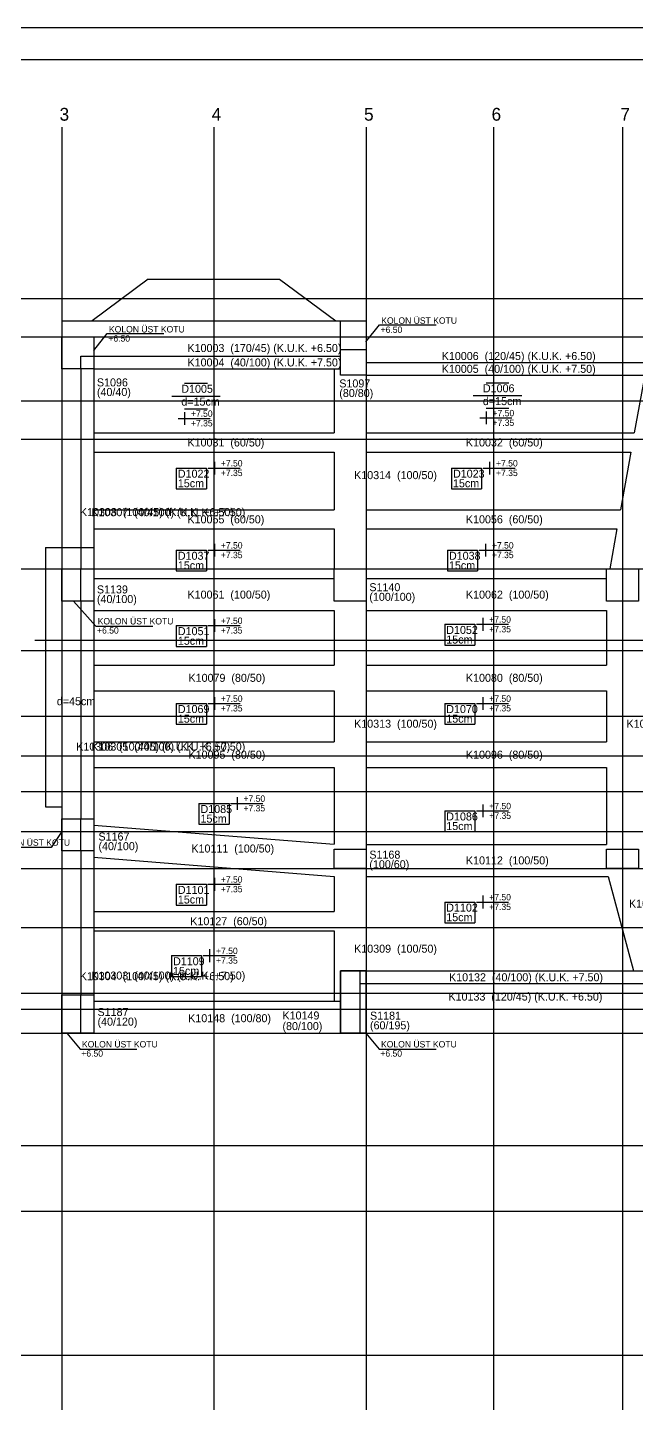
# Model space of a CAD drawing. Header units: millimetres. Extents: x -471670 to -452584, y -75378 to -66578.
# Drawn here: x -469058 to -467158, y -70875 to -66578 of the extents above; entities that cross this region are included whole.
import ezdxf

# ---------------------------------------------------------------- set-up
doc = ezdxf.new("R2010")
doc.units = ezdxf.units.MM
for name, color, linetype in [('KM Aks', 7, 'Continuous'), ('KM Döşeme Markası', 7, 'Continuous'), ('KM Kesit Simge', 7, 'Continuous'), ('KM Kiriş', 7, 'Continuous'), ('KM Kiriş Markası', 7, 'Continuous'), ('KM Kolon', 7, 'Continuous'), ('KM Kolon Markası', 7, 'Continuous'), ('LGP-SLAB2', 7, 'Continuous'), ('REBAR_DET2', 7, 'Continuous'), ('REBAR_DET3', 7, 'Continuous'), ('TABLO', 7, 'Continuous'), ('VM Aks Markası', 7, 'Continuous'), ('VM Kolon İzi', 7, 'Continuous')]:
    doc.layers.add(name, color=color, linetype=linetype)

msp = doc.modelspace()

# ---------------------------------------------------------------- linework, layer by layer
at = {"layer": 'KM Aks'}
for p, q in [((-468951.6, -66888.6), (-468951.6, -74043.9)), ((-468476.6, -66888.6), (-468476.6, -74043.9)), ((-468001.6, -66888.6), (-468001.6, -74043.9)), ((-467604.1, -66888.6), (-467604.1, -74043.9)), ((-467201.6, -66888.6), (-467201.6, -74043.9)), ((-469386.6, -67423.6), (-455515.4, -67423.6)), ((-469386.6, -67543.6), (-455515.4, -67543.6)), ((-469386.6, -67743.6), (-455515.4, -67743.6)), ((-469386.6, -67863.6), (-455515.4, -67863.6)), ((-469386.6, -68268.6), (-455515.4, -68268.6)), ((-469386.6, -68523.6), (-455515.4, -68523.6)), ((-469386.6, -68728.6), (-455515.4, -68728.6)), ((-469386.6, -68852.6), (-455515.4, -68852.6)), ((-469386.6, -68963.6), (-455515.4, -68963.6)), ((-469386.6, -69088.6), (-455515.4, -69088.6)), ((-469386.6, -69203.6), (-455515.4, -69203.6)), ((-469386.6, -69388.6), (-455515.4, -69388.6)), ((-469386.6, -69593.6), (-455515.4, -69593.6)), ((-469386.6, -69643.6), (-455515.4, -69643.6)), ((-469386.6, -69718.6), (-455515.4, -69718.6)), ((-469386.6, -70068.6), (-455515.4, -70068.6)), ((-469386.6, -70273.6), (-455515.4, -70273.6)), ((-469386.6, -70723.6), (-455515.4, -70723.6))]:
    msp.add_line(p, q, dxfattribs=at)
at = {"layer": 'KM Kesit Simge'}
msp.add_line((-469035.7, -68491.3), (-455948, -68491.3), dxfattribs=at)
at = {"layer": 'KM Kiriş'}
for p, q in [((-468681.7, -67363.5), (-468856.7, -67493.5)), ((-468681.7, -67363.5), (-468271.7, -67363.5)), ((-468271.7, -67363.5), (-468096.7, -67493.5)), ((-468951.7, -67493.5), (-468001.7, -67493.5)), ((-468951.7, -67493.5), (-468951.7, -68398.5)), ((-468001.7, -67493.5), (-468001.7, -67543.5)), ((-468001.6, -67543.5), (-467009.2, -67543.5)), ((-468851.6, -67603.5), (-468081.6, -67603.5)), ((-468001.6, -67623.5), (-467131.7, -67623.5)), ((-468891.7, -67643.5), (-468891.7, -68143.5)), ((-468851.7, -67643.6), (-468851.7, -67903.5)), ((-468851.7, -67663.5), (-468851.6, -68268.6)), ((-468851.6, -67643.5), (-468081.6, -67643.5)), ((-468101.7, -67643.5), (-468101.7, -67843.5)), ((-468001.7, -67663.6), (-468001.7, -67843.5)), ((-468001.6, -67663.5), (-467131.7, -67663.5)), ((-468001.6, -67663.5), (-467132.5, -67663.5)), ((-467132.5, -67663.5), (-467165, -67843.5)), ((-468851.7, -67843.5), (-468101.7, -67843.5)), ((-468851.7, -67843.5), (-468851.7, -68143.5)), ((-468001.7, -67843.5), (-467165, -67843.5)), ((-468851.7, -67903.5), (-468101.7, -67903.5)), ((-468101.7, -67903.5), (-468101.7, -68083.5)), ((-468001.7, -67903.5), (-467175.8, -67903.5)), ((-468001.7, -67903.5), (-468001.7, -68083.5)), ((-467175.8, -67903.5), (-467208.3, -68083.5)), ((-468891.7, -68083.5), (-468891.6, -68268.6)), ((-468851.7, -68083.5), (-468101.7, -68083.5)), ((-468001.7, -68083.5), (-467208.3, -68083.5)), ((-468851.7, -68143.5), (-468101.7, -68143.5)), ((-468851.7, -68143.5), (-468851.6, -68268.6)), ((-468101.7, -68143.5), (-468101.6, -68268.6)), ((-468001.7, -68143.5), (-467219.1, -68143.5)), ((-468001.7, -68143.5), (-468001.6, -68268.6)), ((-467219.1, -68143.5), (-467241.7, -68268.6)), ((-469001.7, -68201), (-469001.7, -69011.1)), ((-469001.7, -68201), (-468851.7, -68201)), ((-468851.6, -68298.5), (-468101.6, -68298.5)), ((-468001.6, -68298.5), (-467251.7, -68298.5)), ((-468951.7, -68328.6), (-468951.7, -69160.7)), ((-468891.6, -68368.6), (-468891.7, -68648.6)), ((-468851.7, -68368.6), (-468851.7, -68648.6)), ((-468851.7, -68398.5), (-468101.7, -68398.5)), ((-468851.7, -68398.5), (-468851.6, -69048.7)), ((-468101.7, -68398.5), (-468101.7, -68568.5)), ((-468001.7, -68398.5), (-467251.7, -68398.5)), ((-468001.7, -68398.5), (-468001.7, -68568.5)), ((-467251.7, -68398.5), (-467251.7, -68568.5)), ((-468891.7, -68568.5), (-468891.7, -68888.5)), ((-468851.7, -68568.5), (-468101.7, -68568.5)), ((-468851.7, -68568.5), (-468851.7, -68888.5)), ((-468001.7, -68568.5), (-467251.7, -68568.5)), ((-468851.7, -68648.6), (-468101.7, -68648.6)), ((-468101.7, -68648.6), (-468101.7, -68808.5)), ((-468001.7, -68648.6), (-467251.7, -68648.6)), ((-468001.7, -68648.6), (-468001.7, -68808.5)), ((-467251.7, -68648.6), (-467251.7, -68808.5)), ((-468891.7, -68808.5), (-468891.6, -69048.7)), ((-468851.7, -68808.5), (-468101.7, -68808.5)), ((-468851.7, -68808.5), (-468851.6, -69048.7)), ((-468001.7, -68808.5), (-467251.7, -68808.5)), ((-468851.7, -68888.5), (-468101.7, -68888.5)), ((-468101.7, -68888.5), (-468101.7, -69128.3)), ((-468001.7, -68888.5), (-467251.7, -68888.5)), ((-468001.7, -68888.5), (-468001.7, -69128.6)), ((-467251.7, -68888.5), (-467251.7, -69128.6)), ((-469001.7, -69011.1), (-468951.6, -69011.1)), ((-468851.6, -69068.4), (-468101.7, -69128.3)), ((-468001.7, -69128.6), (-467251.7, -69128.6)), ((-468951.7, -69148.6), (-468951.7, -69718.6)), ((-468891.6, -69148.7), (-468891.7, -69398.6)), ((-468851.7, -69148.7), (-468851.7, -69398.6)), ((-468851.7, -69168.7), (-468101.7, -69228.6)), ((-468851.7, -69168.7), (-468851.6, -69598.6)), ((-468101.7, -69228.6), (-468101.7, -69338.6)), ((-468001.7, -69228.6), (-467246.7, -69228.6)), ((-468001.7, -69228.6), (-468001.7, -69523.6)), ((-467246.7, -69228.6), (-467167.5, -69523.6)), ((-468891.7, -69338.6), (-468891.6, -69598.6)), ((-468851.7, -69338.6), (-468101.7, -69338.6)), ((-468851.7, -69338.6), (-468851.6, -69598.6)), ((-468851.7, -69398.6), (-468101.7, -69398.6)), ((-468101.7, -69398.6), (-468101.7, -69618.6)), ((-468021.8, -69523.6), (-467121.7, -69523.6)), ((-468001.7, -69523.6), (-467167.5, -69523.6)), ((-468021.8, -69563.6), (-467121.7, -69563.6)), ((-468851.6, -69618.6), (-468081.8, -69618.6)), ((-468021.8, -69643.6), (-467081.7, -69643.6)), ((-468951.7, -69718.6), (-468891.7, -69718.6)), ((-468851.6, -69718.6), (-468081.8, -69718.6)), ((-468101.7, -69718.6), (-468081.8, -69718.6))]:
    msp.add_line(p, q, dxfattribs=at)
at = {"layer": 'KM Kolon'}
for points in [[(-468081.7, -67493.5), (-468001.7, -67493.5), (-468001.7, -67663.5), (-468081.7, -67663.5)], [(-468951.7, -67543.5), (-468851.7, -67543.5), (-468851.7, -67643.5), (-468951.7, -67643.5)], [(-468081.7, -67583.5), (-468001.7, -67583.5), (-468001.7, -67663.5), (-468081.7, -67663.5)], [(-468891.7, -67603.5), (-468851.7, -67603.5), (-468851.7, -67643.5), (-468891.7, -67643.5)], [(-468951.7, -68268.6), (-468851.7, -68268.6), (-468851.7, -68368.6), (-468951.7, -68368.6)], [(-468891.7, -68268.6), (-468851.7, -68268.6), (-468851.7, -68368.6), (-468891.7, -68368.6)], [(-468101.7, -68268.6), (-468001.7, -68268.6), (-468001.7, -68368.6), (-468101.7, -68368.6)], [(-467251.7, -68268.6), (-467151.7, -68268.6), (-467151.7, -68368.6), (-467251.7, -68368.6)], [(-468951.7, -69048.6), (-468851.7, -69048.6), (-468851.7, -69148.6), (-468951.7, -69148.6)], [(-468891.7, -69048.6), (-468851.7, -69048.6), (-468851.7, -69148.6), (-468891.7, -69148.6)], [(-468101.7, -69143.6), (-468001.7, -69143.6), (-468001.7, -69203.6), (-468101.7, -69203.6)], [(-467251.7, -69143.6), (-467151.7, -69143.6), (-467151.7, -69203.6), (-467251.7, -69203.6)], [(-468081.7, -69523.6), (-468021.7, -69523.6), (-468021.7, -69718.6), (-468081.7, -69718.6)], [(-468081.7, -69523.6), (-468001.7, -69523.6), (-468001.7, -69718.6), (-468081.7, -69718.6)], [(-468081.7, -69523.6), (-468081.7, -69718.6), (-468001.7, -69718.6), (-468001.7, -69563.6), (-468001.7, -69563.6), (-468001.7, -69523.6)], [(-468951.7, -69598.6), (-468851.7, -69598.6), (-468851.7, -69718.6), (-468951.7, -69718.6)], [(-468891.7, -69598.6), (-468851.7, -69598.6), (-468851.7, -69718.6), (-468891.7, -69718.6)]]:
    msp.add_lwpolyline(points, close=True, dxfattribs=at)
at = {"layer": 'LGP-SLAB2'}
for p, q in [((-468568.4, -67688.4), (-468496.9, -67688.4)), ((-467627.4, -67686.8), (-467556, -67686.8)), ((-468608.4, -67728.4), (-468456.9, -67728.4)), ((-467667.4, -67726.8), (-467516, -67726.8)), ((-468588.4, -67798.4), (-468488.4, -67798.4)), ((-468568.4, -67768.4), (-468496.9, -67768.4)), ((-468568.4, -67778.4), (-468568.4, -67818.4)), ((-467647.4, -67796.8), (-467547.4, -67796.8)), ((-467627.4, -67766.8), (-467556, -67766.8)), ((-467627.4, -67776.8), (-467627.4, -67816.8)), ((-468594.2, -67953.5), (-468500, -67953.5)), ((-468594.2, -67953.5), (-468594.2, -68018.5)), ((-468500, -67953.5), (-468500, -68018.5)), ((-467735.7, -67953.5), (-467641.5, -67953.5)), ((-467735.7, -67953.5), (-467735.7, -68018.5)), ((-467641.5, -67953.5), (-467641.5, -68018.5)), ((-468594.2, -68018.5), (-468500, -68018.5)), ((-467735.7, -68018.5), (-467641.5, -68018.5)), ((-468594.2, -68209.8), (-468500, -68209.8)), ((-468594.2, -68209.8), (-468594.2, -68274.8)), ((-468500, -68209.8), (-468500, -68274.8)), ((-467748.3, -68209.8), (-467654.2, -68209.8)), ((-467748.3, -68209.8), (-467748.3, -68274.8)), ((-467654.2, -68209.8), (-467654.2, -68274.8)), ((-468594.2, -68274.8), (-468500, -68274.8)), ((-467748.3, -68274.8), (-467654.2, -68274.8)), ((-468594.2, -68445.2), (-468500.2, -68445.2)), ((-468594.2, -68445.2), (-468594.2, -68510.2)), ((-468500.2, -68445.2), (-468500.2, -68510.2)), ((-467756.7, -68441.4), (-467662.6, -68441.4)), ((-467756.7, -68441.4), (-467756.7, -68506.4)), ((-467662.6, -68441.4), (-467662.6, -68506.4)), ((-468594.2, -68510.2), (-468500.2, -68510.2)), ((-467756.7, -68506.4), (-467662.6, -68506.4)), ((-468594.2, -68688.5), (-468499.9, -68688.5)), ((-468594.2, -68688.5), (-468594.2, -68753.5)), ((-468499.9, -68688.5), (-468499.9, -68753.5)), ((-467756.7, -68688.5), (-467662.5, -68688.5)), ((-467756.7, -68688.5), (-467756.7, -68753.5)), ((-467662.5, -68688.5), (-467662.5, -68753.5)), ((-468594.2, -68753.5), (-468499.9, -68753.5)), ((-467756.7, -68753.5), (-467662.5, -68753.5)), ((-468523.5, -69000.7), (-468429.5, -69000.7)), ((-468523.5, -69000.7), (-468523.5, -69065.7)), ((-468429.5, -69000.7), (-468429.5, -69065.7)), ((-467756.7, -69023.9), (-467662.4, -69023.9)), ((-467756.7, -69023.9), (-467756.7, -69088.9)), ((-467662.4, -69023.9), (-467662.4, -69088.9)), ((-468523.5, -69065.7), (-468429.5, -69065.7)), ((-467756.7, -69088.9), (-467662.4, -69088.9)), ((-468594.2, -69253.3), (-468500.1, -69253.3)), ((-468594.2, -69253.3), (-468594.2, -69318.3)), ((-468500.1, -69253.3), (-468500.1, -69318.3)), ((-467756.7, -69308.6), (-467662.6, -69308.6)), ((-467756.7, -69308.6), (-467756.7, -69373.6)), ((-467662.6, -69308.6), (-467662.6, -69373.6)), ((-468594.2, -69318.3), (-468500.1, -69318.3)), ((-467756.7, -69373.6), (-467662.6, -69373.6)), ((-468609.2, -69476.1), (-468515.1, -69476.1)), ((-468609.2, -69476.1), (-468609.2, -69541.1)), ((-468515.1, -69476.1), (-468515.1, -69541.1)), ((-468609.2, -69541.1), (-468515.1, -69541.1))]:
    msp.add_line(p, q, dxfattribs=at)
at = {"layer": 'REBAR_DET2'}
for p, q in [((-468475, -67933.5), (-468475, -67973.5)), ((-467616.5, -67933.5), (-467616.5, -67973.5)), ((-468495, -67953.5), (-468395, -67953.5)), ((-467636.5, -67953.5), (-467536.5, -67953.5)), ((-468475, -68189.8), (-468475, -68229.8)), ((-467629.2, -68189.8), (-467629.2, -68229.8)), ((-468495, -68209.8), (-468395, -68209.8)), ((-467649.2, -68209.8), (-467549.2, -68209.8)), ((-468495.2, -68445.2), (-468395.2, -68445.2)), ((-468475.2, -68425.2), (-468475.2, -68465.2)), ((-467657.6, -68441.4), (-467557.6, -68441.4)), ((-467637.6, -68421.4), (-467637.6, -68461.4)), ((-468494.9, -68688.5), (-468394.9, -68688.5)), ((-468474.9, -68668.5), (-468474.9, -68708.5)), ((-467657.5, -68688.5), (-467557.5, -68688.5)), ((-467637.5, -68668.5), (-467637.5, -68708.5)), ((-468424.5, -69000.7), (-468324.5, -69000.7)), ((-468404.5, -68980.7), (-468404.5, -69020.7)), ((-467637.4, -69003.9), (-467637.4, -69043.9)), ((-467657.4, -69023.9), (-467557.4, -69023.9)), ((-468495.2, -69253.3), (-468395.1, -69253.3)), ((-468475.1, -69233.3), (-468475.1, -69273.3)), ((-467657.6, -69308.6), (-467557.6, -69308.6)), ((-467637.6, -69288.6), (-467637.6, -69328.6)), ((-468510.1, -69476.1), (-468410.1, -69476.1)), ((-468490.1, -69456.1), (-468490.1, -69496.1))]:
    msp.add_line(p, q, dxfattribs=at)
at = {"layer": 'TABLO'}
for points in [[(-469669.6, -66577.6), (-452583.6, -66577.6), (-452583.6, -75377.6), (-469669.6, -75377.6)], [(-469569.6, -66677.6), (-452683.6, -66677.6), (-452683.6, -75277.6), (-469569.6, -75277.6)]]:
    msp.add_lwpolyline(points, close=True, dxfattribs=at)
at = {"layer": 'VM Kolon İzi'}
for points in [[(-468851.7, -67586.6), (-468809.9, -67533.2), (-468632.5, -67533.2)], [(-468002.2, -67559.4), (-467960.4, -67506), (-467783, -67506)], [(-468914.9, -68368.6), (-468845.2, -68447), (-468667.7, -68447)], [(-468951.7, -69088.6), (-468984.5, -69138.2), (-469161.9, -69138.2)], [(-468935.9, -69718.6), (-468894.2, -69768.1), (-468716.7, -69768.1)], [(-468002.9, -69718.6), (-467961.2, -69768.1), (-467783.7, -69768.1)]]:
    msp.add_lwpolyline(points, dxfattribs=at)

# ---------------------------------------------------------------- texts
at = {"layer": 'KM Döşeme Markası'}
for s, height, p in [('D1005', 25, (-468578.4, -67718.4)), ('D1006', 25, (-467637.4, -67716.8)), ('d=15cm', 25, (-468578.4, -67758.4)), ('d=15cm', 25, (-467637.4, -67756.8)), ('+7.50', 20, (-468548.4, -67793.4)), ('+7.35', 20, (-468548.4, -67823.4)), ('+7.50', 20, (-467607.4, -67791.8)), ('+7.35', 20, (-467607.4, -67821.8)), ('D1022', 25, (-468589.2, -67983.5)), ('D1023', 25, (-467730.7, -67983.5)), ('15cm', 25, (-468589.2, -68013.5)), ('15cm', 25, (-467730.7, -68013.5)), ('D1037', 25, (-468589.2, -68239.8)), ('D1038', 25, (-467743.3, -68239.8)), ('15cm', 25, (-468589.2, -68269.8)), ('15cm', 25, (-467743.3, -68269.8)), ('D1051', 25, (-468589.2, -68475.2)), ('D1052', 25, (-467751.7, -68471.4)), ('15cm', 25, (-468589.2, -68505.2)), ('15cm', 25, (-467751.7, -68501.4)), ('d=45cm', 25, (-468966.7, -68694.1)), ('D1069', 25, (-468589.2, -68718.5)), ('D1070', 25, (-467751.7, -68718.5)), ('15cm', 25, (-468589.2, -68748.5)), ('15cm', 25, (-467751.7, -68748.5)), ('D1085', 25, (-468518.5, -69030.7)), ('15cm', 25, (-468518.5, -69060.7)), ('D1086', 25, (-467751.7, -69053.9)), ('15cm', 25, (-467751.7, -69083.9)), ('D1101', 25, (-468589.2, -69283.3)), ('15cm', 25, (-468589.2, -69313.3)), ('15cm', 25, (-467751.7, -69368.6)), ('D1102', 25, (-467751.7, -69338.6)), ('D1109', 25, (-468604.2, -69506.1)), ('15cm', 25, (-468604.2, -69536.1))]:
    msp.add_text(s, height=height, dxfattribs=at).set_placement(p)
at = {"layer": 'KM Kiriş Markası'}
for s, p in [('K10003  (170/45) (K.U.K. +6.50)', (-468559.2, -67591)), ('K10006  (120/45) (K.U.K. +6.50)', (-467765.9, -67616)), ('K10004  (40/100) (K.U.K. +7.50) ', (-468559.1, -67636)), ('K10005  (40/100) (K.U.K. +7.50) ', (-467765.9, -67656)), ('K10031  (60/50)', (-468559.2, -67886)), ('K10032  (60/50)', (-467690.4, -67886)), ('K10314  (100/50)', (-468039.2, -67988)), ('K10308  (100/45) (K.U.K. +6.50)', (-468894.7, -68103.4)), ('K10307  (40/100) (K.U.K. +7.50) ', (-468859.2, -68103.8)), ('K10055  (60/50)', (-468559.2, -68126)), ('K10056  (60/50)', (-467690.4, -68126)), ('K10061  (100/50)', (-468559.1, -68361.1)), ('K10062  (100/50)', (-467690.3, -68361.1)), ('K10079  (80/50)', (-468556, -68621)), ('K10080  (80/50)', (-467690.4, -68621)), ('K10313  (100/50)', (-468039.2, -68764.3)), ('K10319  (100/50)', (-467189.2, -68764.3)), ('K10306  (100/45) (K.U.K. +6.50)', (-468906.2, -68835.8)), ('K10305  (40/100) (K.U.K. +7.50) ', (-468859.2, -68835.8)), ('K10095  (80/50)', (-468556, -68861)), ('K10096  (80/50)', (-467690.4, -68861)), ('K10111  (100/50)', (-468547, -69154)), ('K10112  (100/50)', (-467690.3, -69191.1)), ('K10318  (100/50)', (-467181.7, -69326)), ('K10127  (60/50)', (-468550.4, -69381.1)), ('K10309  (100/50)', (-468039.2, -69466.9)), ('K10303  (40/100) (K.U.K. +7.50) ', (-468859.2, -69550.8)), ('K10304  (100/45) (K.U.K. +6.50)', (-468895.3, -69552.7)), ('K10132  (40/100) (K.U.K. +7.50) ', (-467743.1, -69556.1)), ('K10133  (120/45) (K.U.K. +6.50)', (-467744.9, -69616.4)), ('K10149', (-468262.8, -69675.4)), ('K10148  (100/80)', (-468556.9, -69684)), ('(80/100)', (-468262.8, -69708.6))]:
    msp.add_text(s, height=25, dxfattribs=at).set_placement(p)
at = {"layer": 'KM Kolon Markası'}
for s, p in [('S1096', (-468841.7, -67698.4)), ('S1097', (-468085.5, -67701.6)), ('(40/40)', (-468841.7, -67728.4)), ('(80/80)', (-468085.5, -67731.6)), ('S1139', (-468841.7, -68345)), ('S1140', (-467991.7, -68338)), ('(40/100)', (-468841.7, -68375)), ('(100/100)', (-467991.7, -68368)), ('S1167', (-468836.9, -69116.7)), ('(40/100)', (-468836.9, -69146.7)), ('S1168', (-467991.7, -69173.2)), ('(100/60)', (-467991.7, -69203.2)), ('S1187', (-468839.8, -69664.6)), ('S1181', (-467989.7, -69676.1)), ('(40/120)', (-468839.8, -69694.6)), ('(60/195)', (-467989.7, -69706.1))]:
    msp.add_text(s, height=25, dxfattribs=at).set_placement(p)
at = {"layer": 'REBAR_DET3'}
for s, p in [('+7.50', (-468455, -67948.5)), ('+7.50', (-467596.5, -67948.5)), ('+7.35', (-468455, -67978.5)), ('+7.35', (-467596.5, -67978.5)), ('+7.50', (-468455, -68204.8)), ('+7.50', (-467609.2, -68204.8)), ('+7.35', (-468455, -68234.8)), ('+7.35', (-467609.2, -68234.8)), ('+7.50', (-468455.2, -68440.2)), ('+7.35', (-468455.2, -68470.2)), ('+7.50', (-467617.6, -68436.4)), ('+7.35', (-467617.6, -68466.4)), ('+7.50', (-468454.9, -68683.5)), ('+7.50', (-467617.5, -68683.5)), ('+7.35', (-468454.9, -68713.5)), ('+7.35', (-467617.5, -68713.5)), ('+7.50', (-468384.5, -68995.7)), ('+7.35', (-468384.5, -69025.7)), ('+7.50', (-467617.4, -69018.9)), ('+7.35', (-467617.4, -69048.9)), ('+7.50', (-468455.1, -69248.3)), ('+7.35', (-468455.1, -69278.3)), ('+7.50', (-467617.6, -69303.6)), ('+7.35', (-467617.6, -69333.6)), ('+7.50', (-468470.1, -69471.1)), ('+7.35', (-468470.1, -69501.1))]:
    msp.add_text(s, height=20, dxfattribs=at).set_placement(p)
at = {"layer": 'VM Aks Markası'}
for s, p in [('3', (-468958.2, -66868.6)), ('4', (-468483.7, -66868.6)), ('5', (-468008.2, -66868.6)), ('6', (-467610.3, -66868.6)), ('7', (-467208.2, -66868.6))]:
    msp.add_text(s, height=40, dxfattribs=at).set_placement(p)
at = {"layer": 'VM Kolon İzi'}
for s, p in [('KOLON ÜST KOTU', (-468804.1, -67530)), ('KOLON ÜST KOTU', (-467954.5, -67502.8)), ('+6.50', (-468806, -67558.5)), ('+6.50', (-467956.5, -67531.4)), ('+6.50', (-468841.3, -68470.3)), ('KOLON ÜST KOTU', (-468839.3, -68441.8)), ('KOLON ÜST KOTU', (-469161.8, -69132.9)), ('KOLON ÜST KOTU', (-468888.3, -69762.8)), ('KOLON ÜST KOTU', (-467955.3, -69762.8)), ('+6.50', (-468890.3, -69791.4)), ('+6.50', (-467957.3, -69791.4))]:
    msp.add_text(s, height=20, dxfattribs=at).set_placement(p)

doc.saveas('drawing.dxf')
